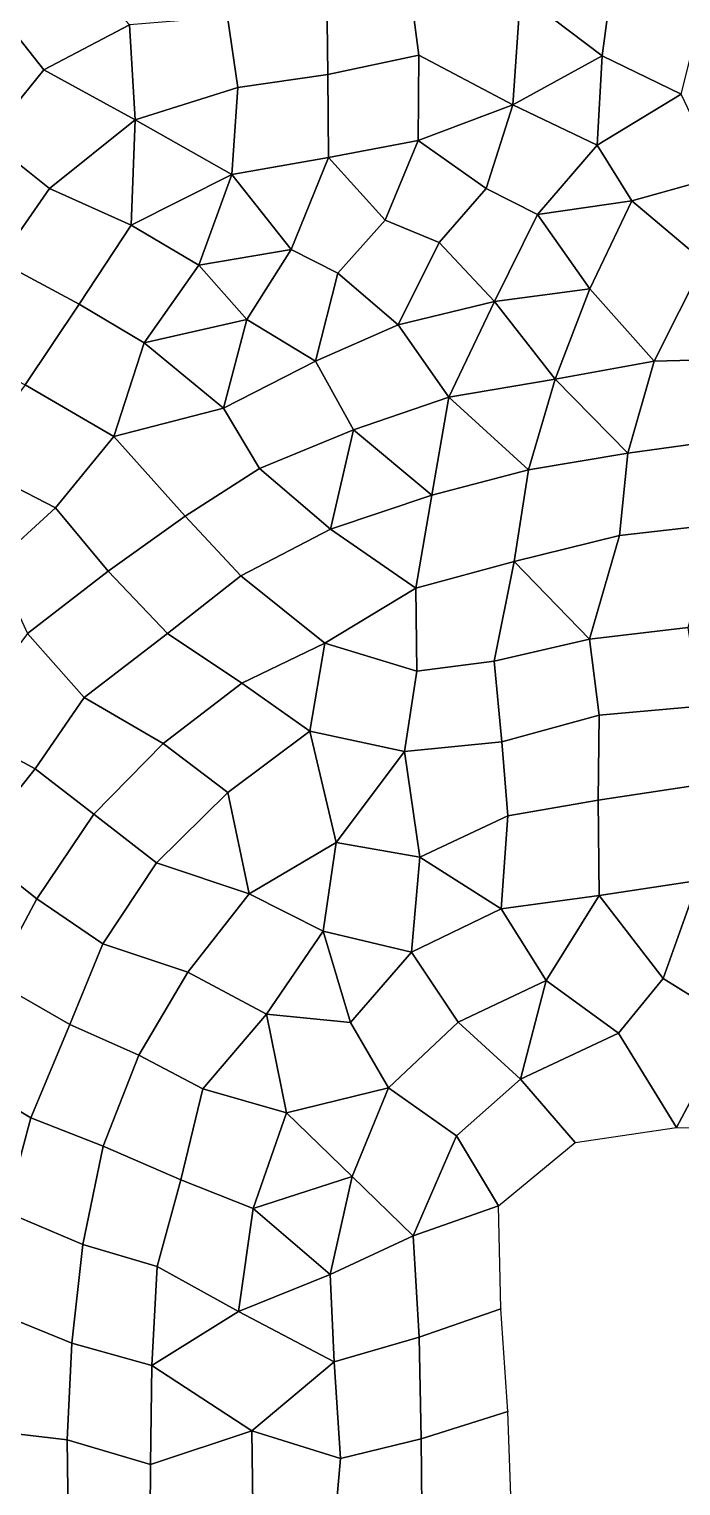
# Model space of a CAD drawing. Extents: x 380827 to 407438, y 6452886 to 6483357.
# Drawn here: x 388884 to 389642, y 6457866 to 6459562 of the extents above; entities that cross this region are included whole.
import ezdxf

# ---------------------------------------------------------------- set-up
doc = ezdxf.new("R2010")
doc.units = 0
for name, color, linetype in [('MESH_BOUND', 25, 'CONTINUOUS'), ('MESH_ELEMS', 18, 'CONTINUOUS'), ('MESH_NODES', 18, 'CONTINUOUS')]:
    doc.layers.add(name, color=color, linetype=linetype)

msp = doc.modelspace()

# ---------------------------------------------------------------- linework, layer by layer
at = {"layer": 'MESH_BOUND', "color": 25}
for points in [[(389518.852, 6458266.02, 0.003), (389637.042, 6458283.47, 0.004)], [(389637.042, 6458283.47, 0.004), (389756.739, 6458280.59, 0.011)], [(389429.802, 6458192.26, 0.003), (389518.852, 6458266.02, 0.003)], [(389432.488, 6458072.45, 0), (389429.802, 6458192.26, 0.003)], [(389440.752, 6457952.85, -0.002), (389432.488, 6458072.45, 0)], [(389444.937, 6457833.05, -0.003), (389440.752, 6457952.85, -0.002)]]:
    msp.add_polyline3d(points, dxfattribs=at)
at = {"layer": 'MESH_ELEMS', "color": 178}
for points in [[(388836.684, 6459595.73, -7.443), (388901.179, 6459514.29, -7.251), (389000.784, 6459566.87, -7.223), (388920.031, 6459655.08, -7.176)], [(389230.231, 6459602.83, -4.154), (389231.476, 6459509.09, -6.024), (389337.044, 6459531.64, -5.332), (389322.938, 6459640.65, -4.015)], [(389322.938, 6459640.65, -4.015), (389337.044, 6459531.64, -5.332), (389446.515, 6459473.78, -3.692), (389455.543, 6459603.09, -3.67)], [(389455.543, 6459603.09, -3.67), (389550.41, 6459530.76, -3.312), (389565.401, 6459643.98, -2.932), (389455.543, 6459603.09, -3.67)], [(389550.41, 6459530.76, -3.312), (389642.339, 6459485.97, -4.239), (389668.374, 6459589.71, -3.314), (389565.401, 6459643.98, -2.932)], [(388764.234, 6459495.54, -6.981), (388835.425, 6459433.73, -6.932), (388901.179, 6459514.29, -7.251), (388836.684, 6459595.73, -7.443)], [(389114.762, 6459576.27, -6.68), (389126.552, 6459493.79, -6.466), (389231.476, 6459509.09, -6.024), (389230.231, 6459602.83, -4.154)], [(389550.41, 6459530.76, -3.312), (389455.543, 6459603.09, -3.67), (389446.515, 6459473.78, -3.692), (389550.41, 6459530.76, -3.312)], [(389000.784, 6459566.87, -7.223), (388901.179, 6459514.29, -7.251), (389007.349, 6459456.12, -7.321), (389000.784, 6459566.87, -7.223)], [(389000.784, 6459566.87, -7.223), (389007.349, 6459456.12, -7.321), (389126.552, 6459493.79, -6.466), (389114.762, 6459576.27, -6.68)], [(389231.476, 6459509.09, -6.024), (389231.962, 6459412.31, -4.874), (389336.246, 6459432.17, -3.984), (389337.044, 6459531.64, -5.332)], [(389446.515, 6459473.78, -3.692), (389337.044, 6459531.64, -5.332), (389336.246, 6459432.17, -3.984), (389446.515, 6459473.78, -3.692)], [(389550.41, 6459530.76, -3.312), (389446.515, 6459473.78, -3.692), (389544.48, 6459426.61, -4.56), (389550.41, 6459530.76, -3.312)], [(389550.41, 6459530.76, -3.312), (389544.48, 6459426.61, -4.56), (389642.339, 6459485.97, -4.239), (389550.41, 6459530.76, -3.312)], [(388835.425, 6459433.73, -6.932), (388907.696, 6459376.27, -7.072), (389007.349, 6459456.12, -7.321), (388901.179, 6459514.29, -7.251)], [(389126.552, 6459493.79, -6.466), (389007.349, 6459456.12, -7.321), (389119.736, 6459392.59, -5.768), (389126.552, 6459493.79, -6.466)], [(389126.552, 6459493.79, -6.466), (389119.736, 6459392.59, -5.768), (389231.962, 6459412.31, -4.874), (389231.476, 6459509.09, -6.024)], [(389584.96, 6459362.19, -3.518), (389687.656, 6459390.91, -3.173), (389642.339, 6459485.97, -4.239), (389544.48, 6459426.61, -4.56)], [(389446.515, 6459473.78, -3.692), (389336.246, 6459432.17, -3.984), (389415.395, 6459376.41, -4.118), (389446.515, 6459473.78, -3.692)], [(389415.395, 6459376.41, -4.118), (389475.317, 6459345.99, -4.725), (389544.48, 6459426.61, -4.56), (389446.515, 6459473.78, -3.692)], [(389007.349, 6459456.12, -7.321), (388907.696, 6459376.27, -7.072), (389002.529, 6459333.6, -7.41), (389007.349, 6459456.12, -7.321)], [(389119.736, 6459392.59, -5.768), (389007.349, 6459456.12, -7.321), (389002.529, 6459333.6, -7.41), (389119.736, 6459392.59, -5.768)], [(388758.452, 6459339.94, -6.594), (388848.652, 6459291.65, -6.786), (388907.696, 6459376.27, -7.072), (388835.425, 6459433.73, -6.932)], [(389336.246, 6459432.17, -3.984), (389231.962, 6459412.31, -4.874), (389298.149, 6459339.51, -4.931), (389336.246, 6459432.17, -3.984)], [(389298.149, 6459339.51, -4.931), (389360.645, 6459313.34, -4.86), (389415.395, 6459376.41, -4.118), (389336.246, 6459432.17, -3.984)], [(389544.48, 6459426.61, -4.56), (389475.317, 6459345.99, -4.725), (389584.96, 6459362.19, -3.518), (389544.48, 6459426.61, -4.56)], [(389231.962, 6459412.31, -4.874), (389119.736, 6459392.59, -5.768), (389188.48, 6459305.52, -4.38), (389231.962, 6459412.31, -4.874)], [(389188.48, 6459305.52, -4.38), (389243.04, 6459277.86, -4.706), (389298.149, 6459339.51, -4.931), (389231.962, 6459412.31, -4.874)], [(389119.736, 6459392.59, -5.768), (389002.529, 6459333.6, -7.41), (389081.187, 6459287.17, -6.754), (389119.736, 6459392.59, -5.768)], [(389188.48, 6459305.52, -4.38), (389119.736, 6459392.59, -5.768), (389081.187, 6459287.17, -6.754), (389188.48, 6459305.52, -4.38)], [(388848.652, 6459291.65, -6.786), (388942.139, 6459241.82, -7.341), (389002.529, 6459333.6, -7.41), (388907.696, 6459376.27, -7.072)], [(389360.645, 6459313.34, -4.86), (389425.056, 6459244.98, -4.557), (389475.317, 6459345.99, -4.725), (389415.395, 6459376.41, -4.118)], [(389687.656, 6459390.91, -3.173), (389584.96, 6459362.19, -3.518), (389669.076, 6459291.2, -4.448), (389687.656, 6459390.91, -3.173)], [(389475.317, 6459345.99, -4.725), (389535.966, 6459259.62, -3.703), (389584.96, 6459362.19, -3.518), (389475.317, 6459345.99, -4.725)], [(389535.966, 6459259.62, -3.703), (389610.936, 6459175.26, -4.471), (389669.076, 6459291.2, -4.448), (389584.96, 6459362.19, -3.518)], [(389475.317, 6459345.99, -4.725), (389425.056, 6459244.98, -4.557), (389535.966, 6459259.62, -3.703), (389475.317, 6459345.99, -4.725)], [(388942.139, 6459241.82, -7.341), (389017.799, 6459196.84, -7.241), (389081.187, 6459287.17, -6.754), (389002.529, 6459333.6, -7.41)], [(389243.04, 6459277.86, -4.706), (389313.268, 6459217.64, -4.931), (389360.645, 6459313.34, -4.86), (389298.149, 6459339.51, -4.931)], [(389425.056, 6459244.98, -4.557), (389360.645, 6459313.34, -4.86), (389313.268, 6459217.64, -4.931), (389425.056, 6459244.98, -4.557)], [(388780.861, 6459199.63, -5.609), (388879.444, 6459147.86, -7.369), (388942.139, 6459241.82, -7.341), (388848.652, 6459291.65, -6.786)], [(389188.48, 6459305.52, -4.38), (389081.187, 6459287.17, -6.754), (389136.938, 6459224.06, -6.111), (389188.48, 6459305.52, -4.38)], [(389136.938, 6459224.06, -6.111), (389217.002, 6459175.22, -4.479), (389243.04, 6459277.86, -4.706), (389188.48, 6459305.52, -4.38)], [(389669.076, 6459291.2, -4.448), (389610.936, 6459175.26, -4.471), (389714.848, 6459177.93, -3.568), (389669.076, 6459291.2, -4.448)], [(389136.938, 6459224.06, -6.111), (389081.187, 6459287.17, -6.754), (389017.799, 6459196.84, -7.241), (389136.938, 6459224.06, -6.111)], [(389313.268, 6459217.64, -4.931), (389243.04, 6459277.86, -4.706), (389217.002, 6459175.22, -4.479), (389313.268, 6459217.64, -4.931)], [(389535.966, 6459259.62, -3.703), (389425.056, 6459244.98, -4.557), (389495.609, 6459154.39, -4.506), (389535.966, 6459259.62, -3.703)], [(389535.966, 6459259.62, -3.703), (389495.609, 6459154.39, -4.506), (389610.936, 6459175.26, -4.471), (389535.966, 6459259.62, -3.703)], [(388879.444, 6459147.86, -7.369), (388982.548, 6459087.87, -7.24), (389017.799, 6459196.84, -7.241), (388942.139, 6459241.82, -7.341)], [(389425.056, 6459244.98, -4.557), (389313.268, 6459217.64, -4.931), (389371.972, 6459133.43, -3.494), (389425.056, 6459244.98, -4.557)], [(389425.056, 6459244.98, -4.557), (389371.972, 6459133.43, -3.494), (389495.609, 6459154.39, -4.506), (389425.056, 6459244.98, -4.557)], [(389136.938, 6459224.06, -6.111), (389017.799, 6459196.84, -7.241), (389109.831, 6459120.51, -6.816), (389136.938, 6459224.06, -6.111)], [(389217.002, 6459175.22, -4.479), (389136.938, 6459224.06, -6.111), (389109.831, 6459120.51, -6.816), (389217.002, 6459175.22, -4.479)], [(389217.002, 6459175.22, -4.479), (389261.036, 6459095.38, -4.582), (389371.972, 6459133.43, -3.494), (389313.268, 6459217.64, -4.931)], [(389109.831, 6459120.51, -6.816), (389017.799, 6459196.84, -7.241), (388982.548, 6459087.87, -7.24), (389109.831, 6459120.51, -6.816)], [(389109.831, 6459120.51, -6.816), (389151.713, 6459050.65, -6.75), (389261.036, 6459095.38, -4.582), (389217.002, 6459175.22, -4.479)], [(389610.936, 6459175.26, -4.471), (389495.609, 6459154.39, -4.506), (389580.161, 6459068.21, -3.356), (389610.936, 6459175.26, -4.471)], [(389580.161, 6459068.21, -3.356), (389697.57, 6459084.73, -3.096), (389714.848, 6459177.93, -3.568), (389610.936, 6459175.26, -4.471)], [(389495.609, 6459154.39, -4.506), (389371.972, 6459133.43, -3.494), (389464.839, 6459048.89, -3.338), (389495.609, 6459154.39, -4.506)], [(389495.609, 6459154.39, -4.506), (389464.839, 6459048.89, -3.338), (389580.161, 6459068.21, -3.356), (389495.609, 6459154.39, -4.506)], [(388812.275, 6459057.61, -7.144), (388914.464, 6459004.79, -7.497), (388982.548, 6459087.87, -7.24), (388879.444, 6459147.86, -7.369)], [(388982.548, 6459087.87, -7.24), (389065.426, 6458995.07, -7.024), (389151.713, 6459050.65, -6.75), (389109.831, 6459120.51, -6.816)], [(389371.972, 6459133.43, -3.494), (389261.036, 6459095.38, -4.582), (389352.37, 6459019.53, -3.53), (389371.972, 6459133.43, -3.494)], [(389371.972, 6459133.43, -3.494), (389352.37, 6459019.53, -3.53), (389464.839, 6459048.89, -3.338), (389371.972, 6459133.43, -3.494)], [(388914.464, 6459004.79, -7.497), (388975.779, 6458931.12, -7.448), (389065.426, 6458995.07, -7.024), (388982.548, 6459087.87, -7.24)], [(389261.036, 6459095.38, -4.582), (389151.713, 6459050.65, -6.75), (389234.341, 6458979.7, -6.516), (389261.036, 6459095.38, -4.582)], [(389352.37, 6459019.53, -3.53), (389261.036, 6459095.38, -4.582), (389234.341, 6458979.7, -6.516), (389352.37, 6459019.53, -3.53)], [(389580.161, 6459068.21, -3.356), (389570.699, 6458972.49, -5.239), (389686.228, 6458985.87, -3.575), (389697.57, 6459084.73, -3.096)], [(388914.464, 6459004.79, -7.497), (388812.275, 6459057.61, -7.144), (388844.173, 6458940.44, -7.739), (388914.464, 6459004.79, -7.497)], [(389464.839, 6459048.89, -3.338), (389448.226, 6458942.3, -3.611), (389570.699, 6458972.49, -5.239), (389580.161, 6459068.21, -3.356)], [(389065.426, 6458995.07, -7.024), (389130.17, 6458925.45, -7.253), (389234.341, 6458979.7, -6.516), (389151.713, 6459050.65, -6.75)], [(389333.643, 6458911.37, -5.918), (389448.226, 6458942.3, -3.611), (389464.839, 6459048.89, -3.338), (389352.37, 6459019.53, -3.53)], [(389352.37, 6459019.53, -3.53), (389234.341, 6458979.7, -6.516), (389333.643, 6458911.37, -5.918), (389352.37, 6459019.53, -3.53)], [(388844.173, 6458940.44, -7.739), (388881.999, 6458858.27, -8.242), (388975.779, 6458931.12, -7.448), (388914.464, 6459004.79, -7.497)], [(388975.779, 6458931.12, -7.448), (389044.901, 6458858.53, -8.371), (389130.17, 6458925.45, -7.253), (389065.426, 6458995.07, -7.024)], [(389570.699, 6458972.49, -5.239), (389535.666, 6458852.02, -7.351), (389650.228, 6458865.47, -7.5), (389686.228, 6458985.87, -3.575)], [(389130.17, 6458925.45, -7.253), (389227.884, 6458847.01, -8.829), (389333.643, 6458911.37, -5.918), (389234.341, 6458979.7, -6.516)], [(389570.699, 6458972.49, -5.239), (389448.226, 6458942.3, -3.611), (389535.666, 6458852.02, -7.351), (389570.699, 6458972.49, -5.239)], [(389333.643, 6458911.37, -5.918), (389334.669, 6458814.61, -9.825), (389424.854, 6458826.06, -9.209), (389448.226, 6458942.3, -3.611)], [(389535.666, 6458852.02, -7.351), (389448.226, 6458942.3, -3.611), (389424.854, 6458826.06, -9.209), (389535.666, 6458852.02, -7.351)], [(388881.999, 6458858.27, -8.242), (388947.844, 6458784.14, -10.765), (389044.901, 6458858.53, -8.371), (388975.779, 6458931.12, -7.448)], [(389044.901, 6458858.53, -8.371), (389131.258, 6458800.51, -10.028), (389227.884, 6458847.01, -8.829), (389130.17, 6458925.45, -7.253)], [(389333.643, 6458911.37, -5.918), (389227.884, 6458847.01, -8.829), (389334.669, 6458814.61, -9.825), (389333.643, 6458911.37, -5.918)], [(388800.56, 6458749.69, -11.446), (388890.798, 6458700.86, -10.357), (388947.844, 6458784.14, -10.765), (388881.999, 6458858.27, -8.242)], [(388947.844, 6458784.14, -10.765), (389039.718, 6458730.38, -10.196), (389131.258, 6458800.51, -10.028), (389044.901, 6458858.53, -8.371)], [(389424.854, 6458826.06, -9.209), (389433.762, 6458732.37, -14.25), (389546.965, 6458763.38, -10.834), (389535.666, 6458852.02, -7.351)], [(389535.666, 6458852.02, -7.351), (389546.965, 6458763.38, -10.834), (389664.192, 6458773.91, -9.533), (389650.228, 6458865.47, -7.5)], [(389227.884, 6458847.01, -8.829), (389131.258, 6458800.51, -10.028), (389210.346, 6458744.78, -11.188), (389227.884, 6458847.01, -8.829)], [(389227.884, 6458847.01, -8.829), (389210.346, 6458744.78, -11.188), (389320.428, 6458721.22, -13.863), (389334.669, 6458814.61, -9.825)], [(389334.669, 6458814.61, -9.825), (389320.428, 6458721.22, -13.863), (389433.762, 6458732.37, -14.25), (389424.854, 6458826.06, -9.209)], [(389039.718, 6458730.38, -10.196), (389114.986, 6458673.23, -9.085), (389210.346, 6458744.78, -11.188), (389131.258, 6458800.51, -10.028)], [(388890.798, 6458700.86, -10.357), (388959.167, 6458648.11, -9.137), (389039.718, 6458730.38, -10.196), (388947.844, 6458784.14, -10.765)], [(389546.965, 6458763.38, -10.834), (389545.628, 6458664.64, -14.015), (389663.481, 6458682.15, -11.049), (389664.192, 6458773.91, -9.533)], [(388739.274, 6458660.25, -10.574), (388817.707, 6458609.2, -9.212), (388890.798, 6458700.86, -10.357), (388800.56, 6458749.69, -11.446)], [(389433.762, 6458732.37, -14.25), (389440.575, 6458646.07, -7.023), (389545.628, 6458664.64, -14.015), (389546.965, 6458763.38, -10.834)], [(389039.718, 6458730.38, -10.196), (388959.167, 6458648.11, -9.137), (389032.18, 6458591.44, -8.757), (389114.986, 6458673.23, -9.085)], [(389210.346, 6458744.78, -11.188), (389114.986, 6458673.23, -9.085), (389140.006, 6458555.32, -4.219), (389241.019, 6458615.18, -6.967)], [(389320.428, 6458721.22, -13.863), (389210.346, 6458744.78, -11.188), (389241.019, 6458615.18, -6.967), (389320.428, 6458721.22, -13.863)], [(389320.428, 6458721.22, -13.863), (389338.172, 6458597.99, -0.74), (389440.575, 6458646.07, -7.023), (389433.762, 6458732.37, -14.25)], [(389338.172, 6458597.99, -0.74), (389320.428, 6458721.22, -13.863), (389241.019, 6458615.18, -6.967), (389338.172, 6458597.99, -0.74)], [(388890.798, 6458700.86, -10.357), (388817.707, 6458609.2, -9.212), (388892.989, 6458549.48, -8.588), (388959.167, 6458648.11, -9.137)], [(389545.628, 6458664.64, -14.015), (389546.718, 6458553.56, -3.079), (389662.133, 6458570.89, -8.716), (389663.481, 6458682.15, -11.049)], [(389114.986, 6458673.23, -9.085), (389032.18, 6458591.44, -8.757), (389140.006, 6458555.32, -4.219), (389114.986, 6458673.23, -9.085)], [(389440.575, 6458646.07, -7.023), (389432.793, 6458537.8, -0.069), (389546.718, 6458553.56, -3.079), (389545.628, 6458664.64, -14.015)], [(388892.989, 6458549.48, -8.588), (388969.44, 6458497.4, -5.302), (389032.18, 6458591.44, -8.757), (388959.167, 6458648.11, -9.137)], [(389432.793, 6458537.8, -0.069), (389440.575, 6458646.07, -7.023), (389338.172, 6458597.99, -0.74), (389432.793, 6458537.8, -0.069)], [(389241.019, 6458615.18, -6.967), (389140.006, 6458555.32, -4.219), (389225.827, 6458511.95, -1.034), (389241.019, 6458615.18, -6.967)], [(389241.019, 6458615.18, -6.967), (389225.827, 6458511.95, -1.034), (389328.508, 6458487.74, -0.118), (389338.172, 6458597.99, -0.74)], [(388758.751, 6458511.4, -8.733), (388841.876, 6458454.76, -7.93), (388892.989, 6458549.48, -8.588), (388817.707, 6458609.2, -9.212)], [(389432.793, 6458537.8, -0.069), (389338.172, 6458597.99, -0.74), (389328.508, 6458487.74, -0.118), (389432.793, 6458537.8, -0.069)], [(389032.18, 6458591.44, -8.757), (388969.44, 6458497.4, -5.302), (389068.392, 6458464.13, -2.237), (389140.006, 6458555.32, -4.219)], [(389662.133, 6458570.89, -8.716), (389546.718, 6458553.56, -3.079), (389621.322, 6458456.89, -3.61), (389662.133, 6458570.89, -8.716)], [(389621.322, 6458456.89, -3.61), (389702.233, 6458406.3, -0.397), (389749.965, 6458494.66, -6.335), (389662.133, 6458570.89, -8.716)], [(388892.989, 6458549.48, -8.588), (388841.876, 6458454.76, -7.93), (388931.358, 6458403.45, -6.759), (388969.44, 6458497.4, -5.302)], [(389140.006, 6458555.32, -4.219), (389068.392, 6458464.13, -2.237), (389159.893, 6458415.51, -1.228), (389225.827, 6458511.95, -1.034)], [(389546.718, 6458553.56, -3.079), (389432.793, 6458537.8, -0.069), (389485.182, 6458454.65, -0.146), (389546.718, 6458553.56, -3.079)], [(389485.182, 6458454.65, -0.146), (389569.452, 6458393.3, -0.246), (389621.322, 6458456.89, -3.61), (389546.718, 6458553.56, -3.079)], [(389328.508, 6458487.74, -0.118), (389382.85, 6458406.06, -0.055), (389485.182, 6458454.65, -0.146), (389432.793, 6458537.8, -0.069)], [(389257.795, 6458405.8, -0.688), (389225.827, 6458511.95, -1.034), (389159.893, 6458415.51, -1.228), (389257.795, 6458405.8, -0.688)], [(389328.508, 6458487.74, -0.118), (389225.827, 6458511.95, -1.034), (389257.795, 6458405.8, -0.688), (389328.508, 6458487.74, -0.118)], [(388969.44, 6458497.4, -5.302), (388931.358, 6458403.45, -6.759), (389011.541, 6458367.52, -3.193), (389068.392, 6458464.13, -2.237)], [(389257.795, 6458405.8, -0.688), (389301.867, 6458329.49, -0.444), (389382.85, 6458406.06, -0.055), (389328.508, 6458487.74, -0.118)], [(389068.392, 6458464.13, -2.237), (389011.541, 6458367.52, -3.193), (389085.929, 6458328.3, -1.96), (389159.893, 6458415.51, -1.228)], [(388841.876, 6458454.76, -7.93), (388798.464, 6458347.23, -7.839), (388885.851, 6458294.71, -7.597), (388931.358, 6458403.45, -6.759)], [(389485.182, 6458454.65, -0.146), (389382.85, 6458406.06, -0.055), (389455.413, 6458339.8, -0.02), (389485.182, 6458454.65, -0.146)], [(389569.452, 6458393.3, -0.246), (389485.182, 6458454.65, -0.146), (389455.413, 6458339.8, -0.02), (389569.452, 6458393.3, -0.246)], [(389569.452, 6458393.3, -0.246), (389637.042, 6458283.47, 0.004), (389702.233, 6458406.3, -0.397), (389621.322, 6458456.89, -3.61)], [(389159.893, 6458415.51, -1.228), (389085.929, 6458328.3, -1.96), (389183.427, 6458300.37, -0.814), (389159.893, 6458415.51, -1.228)], [(389159.893, 6458415.51, -1.228), (389183.427, 6458300.37, -0.814), (389301.867, 6458329.49, -0.444), (389257.795, 6458405.8, -0.688)], [(388931.358, 6458403.45, -6.759), (388885.851, 6458294.71, -7.597), (388970.034, 6458261.62, -4.534), (389011.541, 6458367.52, -3.193)], [(389301.867, 6458329.49, -0.444), (389381.016, 6458273.92, -0.027), (389455.413, 6458339.8, -0.02), (389382.85, 6458406.06, -0.055)], [(389455.413, 6458339.8, -0.02), (389518.852, 6458266.02, 0.003), (389637.042, 6458283.47, 0.004), (389569.452, 6458393.3, -0.246)], [(389756.739, 6458280.59, 0.011), (389702.233, 6458406.3, -0.397), (389637.042, 6458283.47, 0.004), (389756.739, 6458280.59, 0.011)], [(388970.034, 6458261.62, -4.534), (389060.167, 6458222.48, -2.227), (389085.929, 6458328.3, -1.96), (389011.541, 6458367.52, -3.193)], [(388798.464, 6458347.23, -7.839), (388768.684, 6458236.25, -7.968), (388856.771, 6458185.5, -7.718), (388885.851, 6458294.71, -7.597)], [(389085.929, 6458328.3, -1.96), (389060.167, 6458222.48, -2.227), (389144.425, 6458189.3, -1.38), (389183.427, 6458300.37, -0.814)], [(389301.867, 6458329.49, -0.444), (389183.427, 6458300.37, -0.814), (389259.561, 6458226.49, -0.712), (389301.867, 6458329.49, -0.444)], [(389301.867, 6458329.49, -0.444), (389259.561, 6458226.49, -0.712), (389330.454, 6458157.22, -0.605), (389381.016, 6458273.92, -0.027)], [(389381.016, 6458273.92, -0.027), (389429.802, 6458192.26, 0.003), (389518.852, 6458266.02, 0.003), (389455.413, 6458339.8, -0.02)], [(388856.771, 6458185.5, -7.718), (388946.305, 6458147.48, -5.233), (388970.034, 6458261.62, -4.534), (388885.851, 6458294.71, -7.597)], [(389259.561, 6458226.49, -0.712), (389183.427, 6458300.37, -0.814), (389144.425, 6458189.3, -1.38), (389259.561, 6458226.49, -0.712)], [(389381.016, 6458273.92, -0.027), (389330.454, 6458157.22, -0.605), (389429.802, 6458192.26, 0.003), (389381.016, 6458273.92, -0.027)], [(388970.034, 6458261.62, -4.534), (388946.305, 6458147.48, -5.233), (389032.792, 6458121.71, -2.368), (389060.167, 6458222.48, -2.227)], [(389060.167, 6458222.48, -2.227), (389032.792, 6458121.71, -2.368), (389127.344, 6458069.25, -1.382), (389144.425, 6458189.3, -1.38)], [(389259.561, 6458226.49, -0.712), (389144.425, 6458189.3, -1.38), (389233.937, 6458112.25, -1.009), (389259.561, 6458226.49, -0.712)], [(389259.561, 6458226.49, -0.712), (389233.937, 6458112.25, -1.009), (389330.454, 6458157.22, -0.605), (389259.561, 6458226.49, -0.712)], [(389233.937, 6458112.25, -1.009), (389144.425, 6458189.3, -1.38), (389127.344, 6458069.25, -1.382), (389233.937, 6458112.25, -1.009)], [(389330.454, 6458157.22, -0.605), (389337.43, 6458039.47, -0.612), (389432.488, 6458072.45, 0), (389429.802, 6458192.26, 0.003)], [(388856.771, 6458185.5, -7.718), (388840.26, 6458070.39, -7.118), (388933.403, 6458032.62, -5.45), (388946.305, 6458147.48, -5.233)], [(389233.937, 6458112.25, -1.009), (389238.862, 6458010.68, -0.925), (389337.43, 6458039.47, -0.612), (389330.454, 6458157.22, -0.605)], [(388946.305, 6458147.48, -5.233), (388933.403, 6458032.62, -5.45), (389026.727, 6458006.42, -2.148), (389032.792, 6458121.71, -2.368)], [(389127.344, 6458069.25, -1.382), (389032.792, 6458121.71, -2.368), (389026.727, 6458006.42, -2.148), (389127.344, 6458069.25, -1.382)], [(389233.937, 6458112.25, -1.009), (389127.344, 6458069.25, -1.382), (389238.862, 6458010.68, -0.925), (389233.937, 6458112.25, -1.009)], [(388840.26, 6458070.39, -7.118), (388832.231, 6457931.23, -6.062), (388928.124, 6457919.79, -5.626), (388933.403, 6458032.62, -5.45)], [(389026.727, 6458006.42, -2.148), (389142.931, 6457930.53, -1.215), (389238.862, 6458010.68, -0.925), (389127.344, 6458069.25, -1.382)], [(389337.43, 6458039.47, -0.612), (389339.974, 6457921.23, -0.626), (389440.752, 6457952.85, -0.002), (389432.488, 6458072.45, 0)], [(389238.862, 6458010.68, -0.925), (389245.988, 6457898.11, -0.886), (389339.974, 6457921.23, -0.626), (389337.43, 6458039.47, -0.612)], [(388933.403, 6458032.62, -5.45), (388928.124, 6457919.79, -5.626), (389024.89, 6457891.11, -1.837), (389026.727, 6458006.42, -2.148)], [(389142.931, 6457930.53, -1.215), (389026.727, 6458006.42, -2.148), (389024.89, 6457891.11, -1.837), (389142.931, 6457930.53, -1.215)], [(389245.988, 6457898.11, -0.886), (389238.862, 6458010.68, -0.925), (389142.931, 6457930.53, -1.215), (389245.988, 6457898.11, -0.886)], [(389339.974, 6457921.23, -0.626), (389341.005, 6457800.93, -0.494), (389444.937, 6457833.05, -0.003), (389440.752, 6457952.85, -0.002)], [(388832.231, 6457931.23, -6.062), (388830.089, 6457813.11, -5.736), (388929.609, 6457802.66, -3.886), (388928.124, 6457919.79, -5.626)], [(388928.124, 6457919.79, -5.626), (388929.609, 6457802.66, -3.886), (389024.135, 6457774.41, -1.478), (389024.89, 6457891.11, -1.837)], [(389024.89, 6457891.11, -1.837), (389024.135, 6457774.41, -1.478), (389144.657, 6457813.97, -1.06), (389142.931, 6457930.53, -1.215)], [(389142.931, 6457930.53, -1.215), (389144.657, 6457813.97, -1.06), (389237.183, 6457796.84, -0.641), (389245.988, 6457898.11, -0.886)], [(389245.988, 6457898.11, -0.886), (389237.183, 6457796.84, -0.641), (389341.005, 6457800.93, -0.494), (389339.974, 6457921.23, -0.626)]]:
    msp.add_3dface(points, dxfattribs=at)
at = {"layer": 'MESH_NODES', "color": 18}
for p in [(389337.044, 6459531.64, -5.332), (389550.41, 6459530.76, -3.312), (388901.179, 6459514.29, -7.251), (389126.552, 6459493.79, -6.466), (389231.476, 6459509.09, -6.024), (389446.515, 6459473.78, -3.692), (389007.349, 6459456.12, -7.321), (389336.246, 6459432.17, -3.984), (389544.48, 6459426.61, -4.56), (389231.962, 6459412.31, -4.874), (389119.736, 6459392.59, -5.768), (388907.696, 6459376.27, -7.072), (389415.395, 6459376.41, -4.118), (389584.96, 6459362.19, -3.518), (389475.317, 6459345.99, -4.725), (389002.529, 6459333.6, -7.41), (389298.149, 6459339.51, -4.931), (389360.645, 6459313.34, -4.86), (389188.48, 6459305.52, -4.38), (389081.187, 6459287.17, -6.754), (389243.04, 6459277.86, -4.706), (389535.966, 6459259.62, -3.703), (388942.139, 6459241.82, -7.341), (389425.056, 6459244.98, -4.557), (389136.938, 6459224.06, -6.111), (389313.268, 6459217.64, -4.931), (389017.799, 6459196.84, -7.241), (389217.002, 6459175.22, -4.479), (389610.936, 6459175.26, -4.471), (389495.609, 6459154.39, -4.506), (389109.831, 6459120.51, -6.816), (389371.972, 6459133.43, -3.494), (388982.548, 6459087.87, -7.24), (389261.036, 6459095.38, -4.582), (389580.161, 6459068.21, -3.356), (389151.713, 6459050.65, -6.75), (389464.839, 6459048.89, -3.338), (389352.37, 6459019.53, -3.53), (388914.464, 6459004.79, -7.497), (389065.426, 6458995.07, -7.024), (389234.341, 6458979.7, -6.516), (389570.699, 6458972.49, -5.239), (389448.226, 6458942.3, -3.611), (388975.779, 6458931.12, -7.448), (389130.17, 6458925.45, -7.253), (389333.643, 6458911.37, -5.918), (389044.901, 6458858.53, -8.371), (389535.666, 6458852.02, -7.351), (389227.884, 6458847.01, -8.829), (389424.854, 6458826.06, -9.209), (389131.258, 6458800.51, -10.028), (389334.669, 6458814.61, -9.825), (388947.844, 6458784.14, -10.765), (389546.965, 6458763.38, -10.834), (389039.718, 6458730.38, -10.196), (389210.346, 6458744.78, -11.188), (389433.762, 6458732.37, -14.25), (389320.428, 6458721.22, -13.863), (388890.798, 6458700.86, -10.357), (389114.986, 6458673.23, -9.085), (389545.628, 6458664.64, -14.015), (388959.167, 6458648.11, -9.137), (389440.575, 6458646.07, -7.023), (389241.019, 6458615.18, -6.967), (389338.172, 6458597.99, -0.74), (389032.18, 6458591.44, -8.757), (388892.989, 6458549.48, -8.588), (389140.006, 6458555.32, -4.219), (389546.718, 6458553.56, -3.079), (389432.793, 6458537.8, -0.069), (389225.827, 6458511.95, -1.034), (388969.44, 6458497.4, -5.302), (389328.508, 6458487.74, -0.118), (389068.392, 6458464.13, -2.237), (389485.182, 6458454.65, -0.146), (389621.322, 6458456.89, -3.61), (389159.893, 6458415.51, -1.228), (388931.358, 6458403.45, -6.759), (389257.795, 6458405.8, -0.688), (389382.85, 6458406.06, -0.055), (389569.452, 6458393.3, -0.246), (389011.541, 6458367.52, -3.193), (389085.929, 6458328.3, -1.96), (389301.867, 6458329.49, -0.444), (389455.413, 6458339.8, -0.02), (388885.851, 6458294.71, -7.597), (389183.427, 6458300.37, -0.814), (389381.016, 6458273.92, -0.027), (389637.042, 6458283.47, 0.004), (388970.034, 6458261.62, -4.534), (389518.852, 6458266.02, 0.003), (389060.167, 6458222.48, -2.227), (389259.561, 6458226.49, -0.712), (389144.425, 6458189.3, -1.38), (389429.802, 6458192.26, 0.003), (389330.454, 6458157.22, -0.605), (388946.305, 6458147.48, -5.233), (389032.792, 6458121.71, -2.368), (389233.937, 6458112.25, -1.009), (389127.344, 6458069.25, -1.382), (389432.488, 6458072.45, 0), (389337.43, 6458039.47, -0.612), (388933.403, 6458032.62, -5.45), (389026.727, 6458006.42, -2.148), (389238.862, 6458010.68, -0.925), (389440.752, 6457952.85, -0.002), (388928.124, 6457919.79, -5.626), (389142.931, 6457930.53, -1.215), (389339.974, 6457921.23, -0.626), (389024.89, 6457891.11, -1.837), (389245.988, 6457898.11, -0.886)]:
    msp.add_point(p, dxfattribs=at)

doc.saveas('drawing.dxf')
